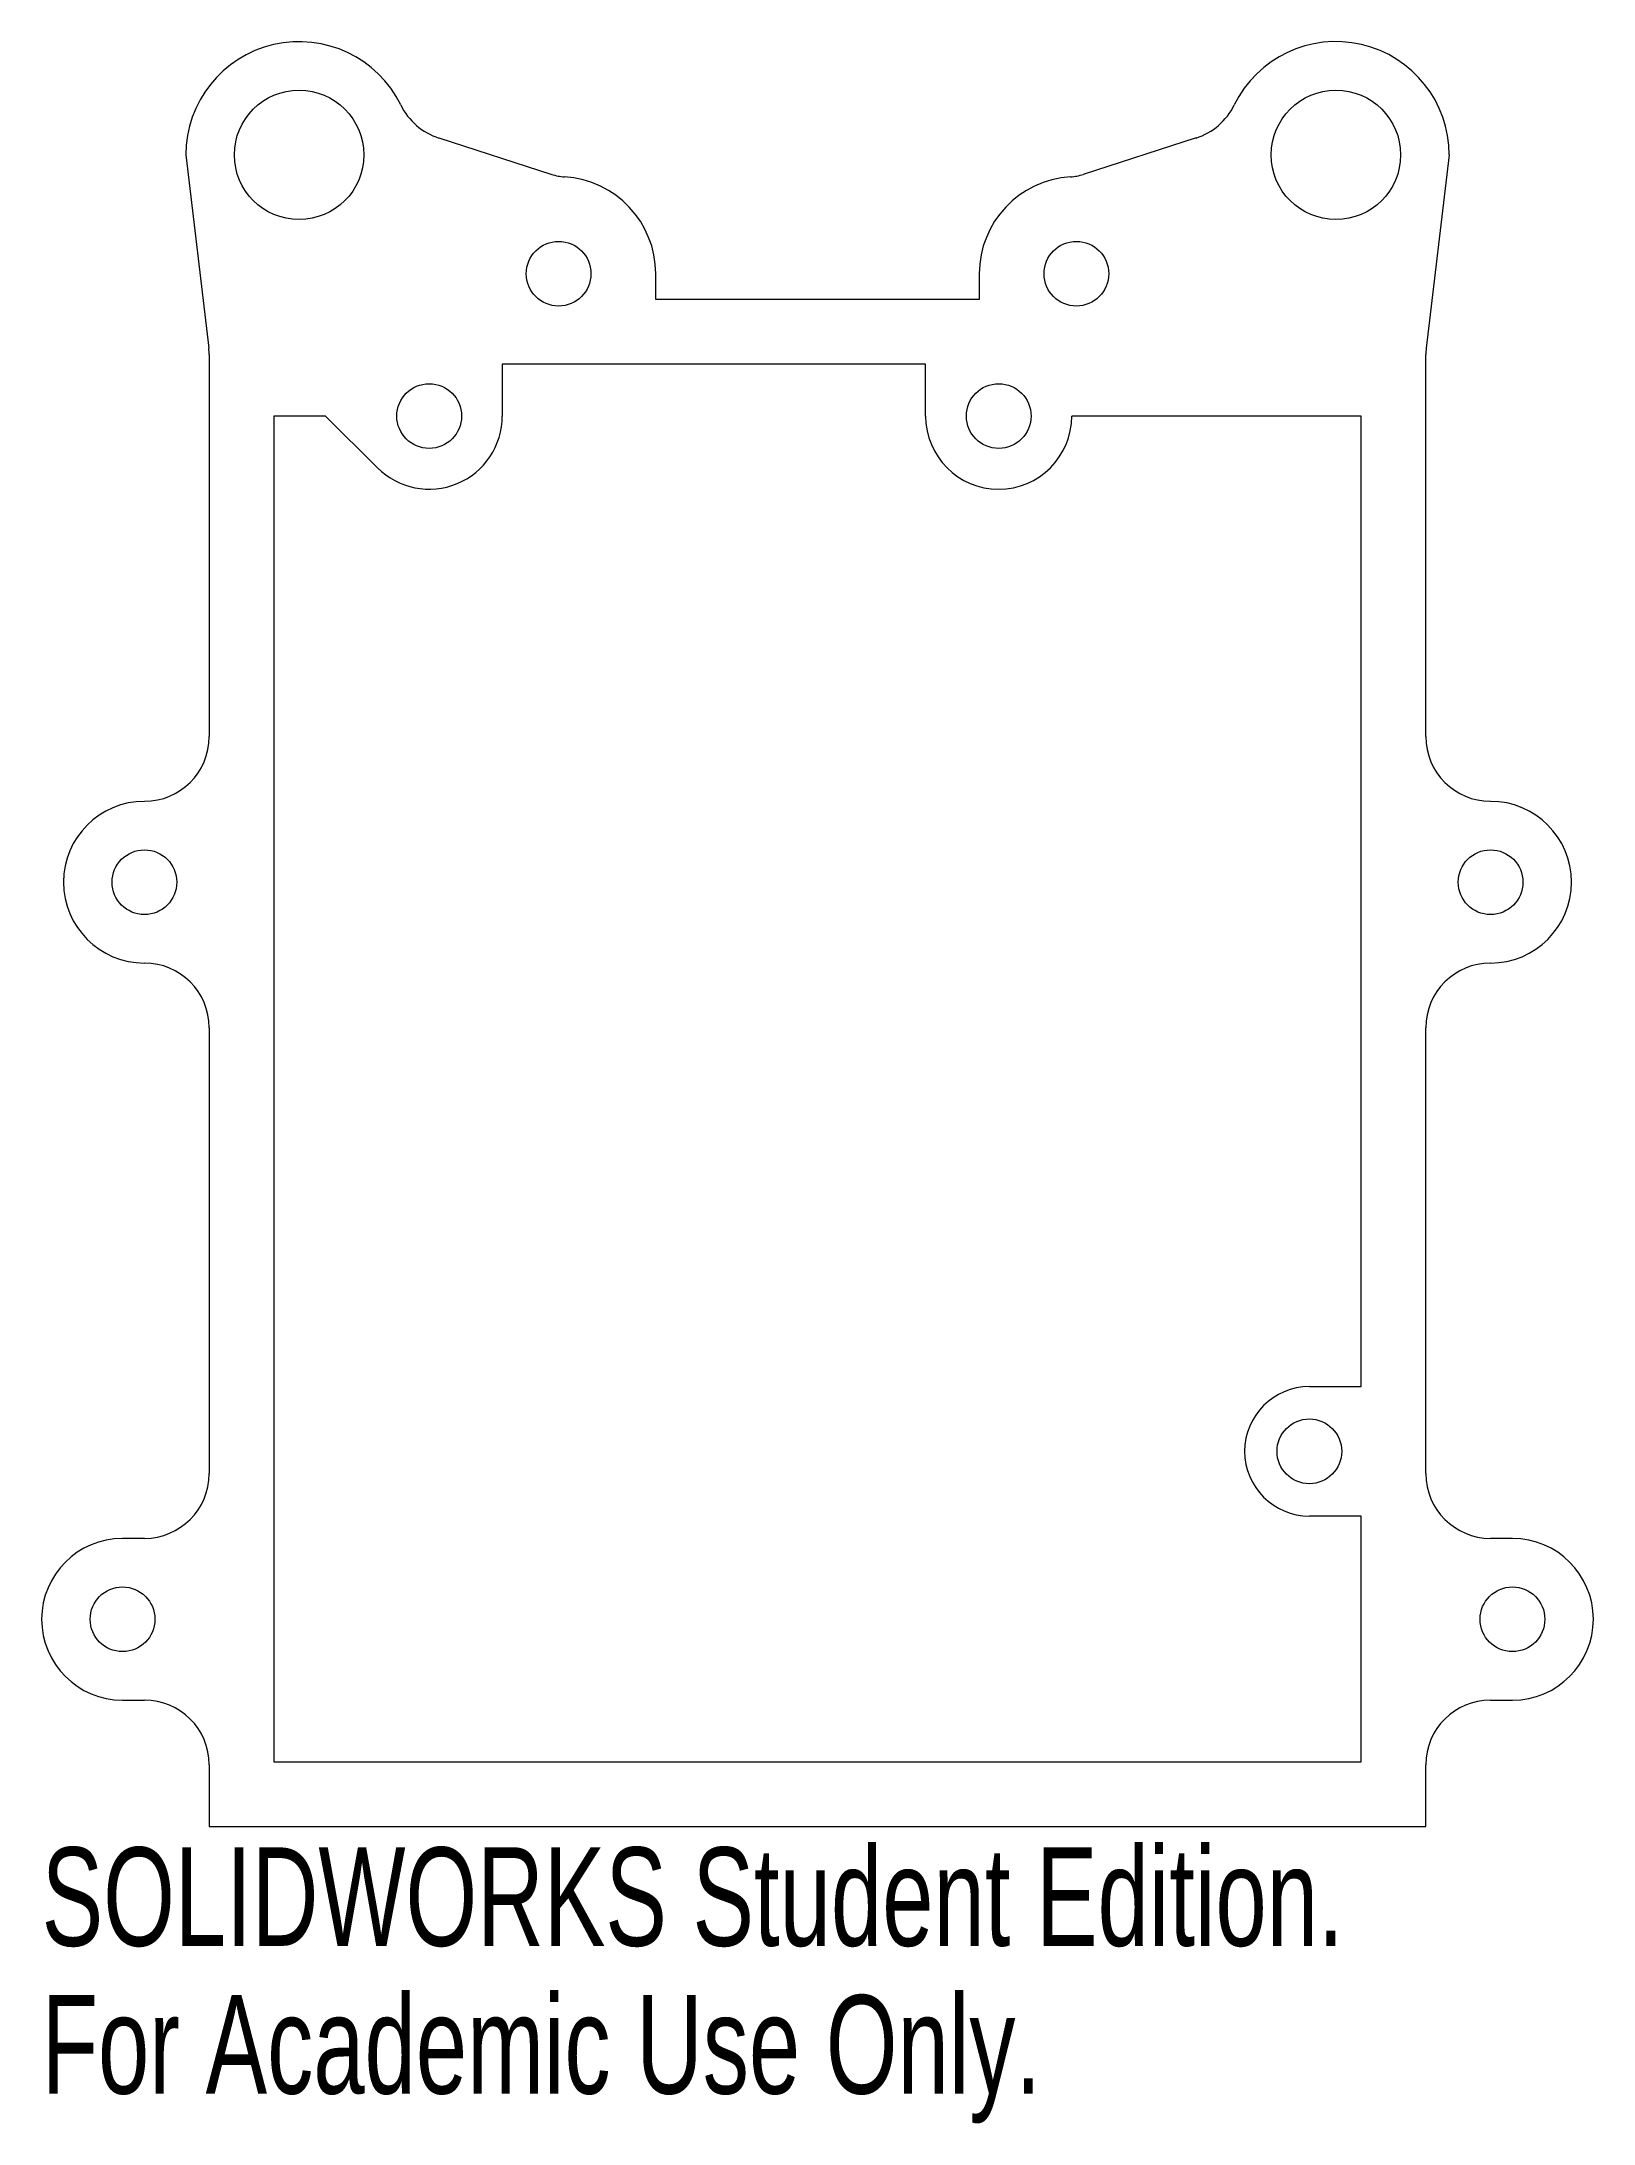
# Model space of a CAD drawing. Header units: inches. Extents: x -0.45 to 2.55, y -0.7 to 3.32.
import ezdxf

# ---------------------------------------------------------------- set-up
doc = ezdxf.new("R2010")
doc.units = ezdxf.units.IN
doc.header["$MEASUREMENT"] = 0
doc.styles.add('SLDTEXTSTYLE0', font='TXT', dxfattribs={"width": 0.7})

msp = doc.modelspace()

# ---------------------------------------------------------------- linework, layer by layer
at = {"color": 7, "linetype": 'Continuous', "lineweight": 15}
for p, q in [((0.3189, 3.1372), (0.5366, 3.0668)), ((1.7811, 3.1372), (1.5634, 3.0668)), ((-0.17, 3.1046), (-0.1257, 2.7309)), ((2.27, 3.1046), (2.2257, 2.7309)), ((0.7375, 2.825), (0.7375, 2.875)), ((1.3625, 2.875), (1.3625, 2.825)), ((1.3625, 2.825), (0.7375, 2.825)), ((-0.125, 2.7191), (-0.125, 1.9808)), ((0.4412, 2.7), (0.4412, 2.6)), ((1.2588, 2.7), (0.4412, 2.7)), ((1.2588, 2.6), (1.2588, 2.7)), ((2.225, 1.9808), (2.225, 2.7191)), ((0, 2.6), (0, 0)), ((0.1, 2.6), (0, 2.6)), ((0.2, 2.5003), (0.1, 2.6)), ((2.1, 2.6), (1.5412, 2.6)), ((2.1, 0.725), (2.1, 2.6)), ((-0.125, 1.4183), (-0.125, 0.5569)), ((2.225, 0.5569), (2.225, 1.4183)), ((2, 0.725), (2.1, 0.725)), ((2.1, 0.475), (2, 0.475)), ((2.1, 0), (2.1, 0.475)), ((-0.25, 0.4319), (-0.2923, 0.4319)), ((2.3923, 0.4319), (2.35, 0.4319)), ((-0.2923, 0.1194), (-0.25, 0.1194)), ((2.35, 0.1194), (2.3923, 0.1194)), ((0, 0), (2.1, 0)), ((-0.125, -0.0056), (-0.125, -0.125)), ((2.225, -0.125), (2.225, -0.0056)), ((-0.125, -0.125), (2.225, -0.125))]:
    msp.add_line(p, q, dxfattribs=at)
for centre, radius in [((0.0487, 3.1046), 0.125), ((2.0513, 3.1046), 0.125), ((0.55, 2.875), 0.0625), ((1.55, 2.875), 0.0625), ((0.3, 2.6), 0.0625), ((1.4, 2.6), 0.0625), ((-0.25, 1.6995), 0.0625), ((2.35, 1.6995), 0.0625), ((2, 0.6), 0.0625), ((-0.2923, 0.2756), 0.0625), ((2.3923, 0.2756), 0.0625)]:
    msp.add_circle(centre, radius, dxfattribs=at)
for centre, radius, start, end in [((0.0487, 3.1046), 0.2187, 26.157, 180), ((2.0513, 3.1046), 0.2188, 0, 153.843), ((0.3573, 3.2561), 0.125, 206.157, 252.0908), ((1.7427, 3.2561), 0.125, 287.9092, 333.843), ((0.5674, 3.162), 0.1, 252.0908, 266.5332), ((0.55, 2.875), 0.1875, 0, 86.5332), ((1.55, 2.875), 0.1875, 93.4668, 180), ((1.5326, 3.162), 0.1, 273.4668, 287.9092), ((-0.225, 2.7191), 0.1, 0, 6.7613), ((2.325, 2.7191), 0.1, 173.2387, 180), ((0.3, 2.6), 0.1412, 224.9264, 0), ((1.4, 2.6), 0.1412, 180, 0), ((-0.25, 1.9808), 0.125, 270, 0), ((2.35, 1.9808), 0.125, 180, 270), ((-0.25, 1.6995), 0.1562, 90, 270), ((2.35, 1.6995), 0.1562, 270, 90), ((-0.25, 1.4183), 0.125, 0, 90), ((2.35, 1.4183), 0.125, 90, 180), ((2, 0.6), 0.125, 90, 270), ((-0.25, 0.5569), 0.125, 270, 0), ((2.35, 0.5569), 0.125, 180, 270), ((-0.2923, 0.2756), 0.1562, 90, 270), ((2.3923, 0.2756), 0.1562, 270, 90), ((-0.25, -0.0056), 0.125, 0, 90), ((2.35, -0.0056), 0.125, 90, 180)]:
    msp.add_arc(centre, radius, start, end, dxfattribs=at)

# ---------------------------------------------------------------- texts
at = {"color": 7, "linetype": 'Continuous', "char_height": 0.1903, "attachment_point": 1, "style": 'SLDTEXTSTYLE0'}
for s, insert in [('SOLIDWORKS Student Edition.', (-0.4485, -0.1651)), ('For Academic Use Only.', (-0.4485, -0.4506))]:
    msp.add_mtext(s, dxfattribs=dict(at, insert=insert))

doc.saveas('drawing.dxf')
